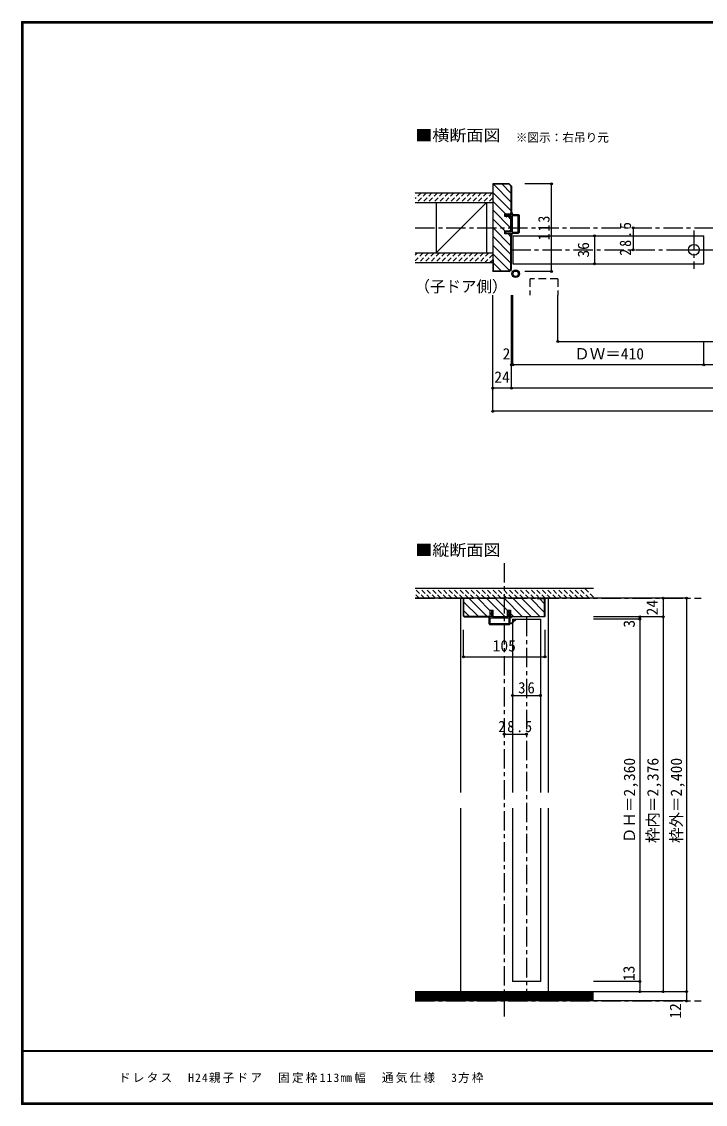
# Model space of a CAD drawing. Units: millimetres at full size, sheet at 1:5. Extents: x -973 to 977, y -718 to 696.
# Drawn here: x -973 to -92, y -701 to 696 of the extents above; entities that cross this region are included whole.
import ezdxf
from ezdxf.enums import TextEntityAlignment as Align

# ---------------------------------------------------------------- set-up
doc = ezdxf.new("R2010")
doc.units = ezdxf.units.MM
doc.header["$LTSCALE"] = 5
doc.header["$PDMODE"] = 32
doc.header["$PDSIZE"] = 2.5
for name, pattern in [('CHAIN1', [8, 5, -1, 1, -1]), ('DASHED1', [1.8, 1.2, -0.6]), ('DASHED2', [3, 2, -1])]:
    doc.linetypes.add(name, pattern=pattern)
for name, color, linetype in [('0-0_補助線', 7, 'Continuous'), ('0-1_通り芯', 4, 'CHAIN1'), ('0-2_柱', 3, 'Continuous'), ('0-3_仕上げ', 2, 'Continuous'), ('0-4_枠', 3, 'Continuous'), ('0-6_扉', 6, 'Continuous'), ('0-7_金物', 7, 'Continuous'), ('0-A_文字', 7, 'Continuous'), ('0-B_寸法', 4, 'Continuous'), ('0-C_ハッチ', 4, 'DASHED1'), ('F-1_枠', 6, 'Continuous'), ('F-A_文字', 7, 'Continuous')]:
    doc.layers.add(name, color=color, linetype=linetype)
doc.styles.add('ＭＳ ゴシック', font='')
doc.styles.get('ＭＳ ゴシック').set_extended_font_data('MS Gothic')

# ---------------------------------------------------------------- blocks, each defined once
blk = doc.blocks.new('01(1)')
at = {"layer": '0-0_補助線'}
for p, q in [((-14.5, 0.346), (-14.5, -0.449)), ((-14.3, 0.346), (-14.3, -0.449)), ((-12.045, -0.049), (-14.178, 0.444)), ((-12, 0.146), (-14.133, 0.639)), ((-11.475, 5.146), (-12.298, 4.504)), ((-12.175, 4.146), (-11.475, 4.146)), ((-12.045, -0.049), (-11.993, 0.145)), ((-11.475, 0.146), (-12, 0.146)), ((-11.475, 7.146), (-11.475, 5.146)), ((-11.475, 4.146), (-11.475, 0.146)), ((-10.68, 7.55), (-9.257, 6.508)), ((-9.375, 6.146), (-10.075, 6.146)), ((-10.075, 3.146), (-10.075, 6.146)), ((-10.075, 3.146), (-9.252, 2.504)), ((-9.375, 2.146), (-10.075, 2.146)), ((-10.075, 0.146), (-10.075, 2.146)), ((-10.075, 0.146), (10.075, 0.146)), ((10.075, 3.146), (9.252, 2.504)), ((10.68, 7.55), (9.257, 6.508)), ((9.375, 6.146), (10.075, 6.146)), ((9.375, 2.146), (10.075, 2.146)), ((10.075, 3.146), (10.075, 6.146)), ((10.075, 0.146), (10.075, 2.146)), ((11.475, 7.146), (11.475, 5.146)), ((11.475, 5.146), (12.298, 4.504)), ((12.175, 4.146), (11.475, 4.146)), ((11.475, 4.146), (11.475, 0.146)), ((11.475, 0.146), (12, 0.146)), ((12.045, -0.049), (11.993, 0.145)), ((12, 0.146), (14.133, 0.639)), ((12.045, -0.049), (14.178, 0.444)), ((14.3, 0.346), (14.3, -0.449)), ((14.5, 0.346), (14.5, -0.449)), ((-14.265, -0.741), (-12.235, -1.196)), ((-14.222, -0.546), (-12.191, -1.001)), ((-12, -1.488), (-12, -8.854)), ((-11.8, -1.488), (-11.8, -8.854)), ((-11, -9.654), (11, -9.654)), ((11, -9.854), (-11, -9.854)), ((-10.6, -1.554), (-10.6, -8.154)), ((-10.3, -1.254), (10.3, -1.254)), ((-10.3, -8.454), (10.3, -8.454)), ((10.6, -1.554), (10.6, -8.154)), ((11.8, -1.488), (11.8, -8.854)), ((12, -1.488), (12, -8.854)), ((14.222, -0.546), (12.191, -1.001)), ((14.265, -0.741), (12.235, -1.196))]:
    blk.add_line(p, q, dxfattribs=at)
for centre, radius, start, end in [((-14.2, 0.346), 0.3, 77.00048, 180), ((-14.2, 0.346), 0.1, 77.00048, 180), ((-12.175, 4.346), 0.2, 127.96957, 270), ((-10.975, 7.146), 0.5, 53.78053, 180), ((-9.375, 6.346), 0.2, 270, 53.78053), ((-9.375, 2.346), 0.2, 270, 52.03043), ((9.375, 6.346), 0.2, 126.21947, 270), ((9.375, 2.346), 0.2, 127.96957, 270), ((10.975, 7.146), 0.5, 0, 126.21947), ((12.175, 4.346), 0.2, 270, 52.03043), ((14.2, 0.346), 0.3, 0, 102.99952), ((14.2, 0.346), 0.1, 0, 102.99952), ((-14.2, -0.449), 0.3, 180, 257.3929), ((-14.2, -0.449), 0.1, 180, 257.3929), ((-12.3, -1.488), 0.3, 0, 76.0718), ((-12.3, -1.488), 0.5, 0, 76.0718), ((-11, -8.854), 1, 180, 270), ((-11, -8.854), 0.8, 180, 270), ((-10.3, -1.554), 0.3, 90, 180), ((-10.3, -8.154), 0.3, 180, 270), ((10.3, -1.554), 0.3, 0, 90), ((10.3, -8.154), 0.3, 270, 0), ((11, -8.854), 1, 270, 0), ((11, -8.854), 0.8, 270, 0), ((12.3, -1.488), 0.5, 103.9282, 180), ((12.3, -1.488), 0.3, 103.9282, 180), ((14.2, -0.449), 0.1, 282.6071, 0), ((14.2, -0.449), 0.3, 282.6071, 0)]:
    blk.add_arc(centre, radius, start, end, dxfattribs=at)
blk = doc.blocks.new('2')
at = {"layer": '0-0_補助線'}
for p, q in [((-9.846, -9.622), (-9.846, 15.078)), ((-8.846, 16.078), (0.354, 16.078)), ((-8.846, 15.878), (0.637, 15.878)), ((-8.446, 14.378), (-8.446, -8.922)), ((-8.146, 14.678), (-1.546, 14.678)), ((-1.246, 14.378), (-1.246, -8.922)), ((0.154, 11.653), (2.154, 11.653)), ((0.154, 11.653), (0.154, -8.497)), ((2.154, 10.953), (2.154, 11.653)), ((3.154, 11.653), (2.512, 10.83)), ((3.154, 11.653), (6.154, 11.653)), ((4.154, 13.753), (4.154, 13.053)), ((5.154, 13.053), (4.512, 13.876)), ((7.154, 13.053), (5.154, 13.053)), ((6.154, 10.953), (6.154, 11.653)), ((7.558, 12.258), (6.516, 10.835)), ((-1.48, -10.622), (-8.846, -10.622)), ((-1.546, -9.222), (-8.146, -9.222)), ((-1.189, -10.85), (-0.732, -12.694)), ((0.354, -12.922), (-0.441, -12.922)), ((0.154, -8.497), (2.154, -8.497)), ((4.154, -9.897), (0.154, -9.897)), ((0.154, -9.897), (0.154, -10.622)), ((0.154, -10.622), (0.645, -12.548)), ((2.154, -7.797), (2.154, -8.497)), ((3.154, -8.497), (2.512, -7.674)), ((3.154, -8.497), (6.154, -8.497)), ((4.154, -10.597), (4.154, -9.897)), ((5.154, -9.897), (4.512, -10.72)), ((7.154, -9.897), (5.154, -9.897)), ((6.154, -7.797), (6.154, -8.497)), ((7.558, -9.101), (6.516, -7.679))]:
    blk.add_line(p, q, dxfattribs=at)
for points in [[(-9.646, 15.078), (-9.646, -9.622), (-9.846, -9.622)], [(4.154, 13.053), (0.154, 13.053), (0.649, 15.723)]]:
    blk.add_lwpolyline(points, dxfattribs=at)
for centre, radius, start, end in [((-8.846, 15.078), 1, 90, 180), ((-8.846, 15.078), 0.8, 90, 180), ((-8.146, 14.378), 0.3, 90, 180), ((-1.546, 14.378), 0.3, 0, 90), ((0.354, 15.778), 0.3, 349.49875, 90), ((2.354, 10.953), 0.2, 180, 322.03043), ((4.354, 13.753), 0.2, 37.96957, 180), ((6.354, 10.953), 0.2, 180, 323.78053), ((7.154, 12.553), 0.5, 323.78053, 90), ((-8.846, -9.622), 1, 180, 270), ((-2.846, -10.72), 6, 179.06153, 259.29815), ((-8.146, -8.922), 0.3, 180, 270), ((-2.846, -10.72), 5.3, 178.93757, 259.29815), ((-1.546, -8.922), 0.3, 270, 0), ((-1.48, -10.922), 0.3, 13.9282, 90), ((-0.441, -12.622), 0.3, 193.9282, 270), ((0.354, -12.622), 0.3, 270, 14.29438), ((2.354, -7.797), 0.2, 37.96957, 180), ((4.354, -10.597), 0.2, 180, 322.03043), ((6.354, -7.797), 0.2, 36.21947, 180), ((7.154, -9.397), 0.5, 270, 36.21947), ((-3.896, -16.272), 0.35, 259.29815, 79.29815)]:
    blk.add_arc(centre, radius, start, end, dxfattribs=at)
blk.add_point((-3.896, -16.622), dxfattribs=at)

msp = doc.modelspace()

# ---------------------------------------------------------------- linework, layer by layer
at = {"layer": '0-1_通り芯'}
for p, q in [((-465.847, 430), (469.153, 430)), ((-341.847, 401.5), (345.153, 401.5)), ((-350.99, -2.5), (-350.99, -590.892)), ((-465.847, -48), (-97.133, -48)), ((-322.49, -72), (-322.49, -555.5)), ((-465.847, -567.5), (-97.133, -567.5))]:
    msp.add_line(p, q, dxfattribs=at)
at = {"layer": '0-1_通り芯', "color": 7}
for p, q in [((-106.384, 426.296), (-106.384, 377.063)), ((-126.919, 401.5), (-85.133, 401.5))]:
    msp.add_line(p, q, dxfattribs=at)
at = {"layer": '0-1_通り芯', "color": 7, "linetype": 'Continuous'}
msp.add_circle((-106.384, 401.5), 7, dxfattribs=at)
at = {"layer": '0-2_柱'}
for p, q in [((-438.847, 462.5), (-438.847, 397.5)), ((-373.847, 462.5), (-373.847, 397.5))]:
    msp.add_line(p, q, dxfattribs=at)
at = {"layer": '0-2_柱', "color": 7}
msp.add_line((-438.847, 397.5), (-373.847, 462.5), dxfattribs=at)
at = {"layer": '0-3_仕上げ'}
for p, q in [((-465.847, 475), (-365.847, 475)), ((-465.847, 462.5), (-365.847, 462.5)), ((-465.847, 397.5), (-365.847, 397.5)), ((-465.847, 385), (-365.847, 385)), ((-236.133, -555.5), (-465.847, -555.5)), ((-236.133, -567.5), (-465.847, -567.5))]:
    msp.add_line(p, q, dxfattribs=at)
at = {"layer": '0-3_仕上げ', "color": 7}
for p, q in [((-236.133, -557), (-465.847, -557)), ((-236.133, -558.5), (-465.847, -558.5)), ((-236.133, -560), (-465.847, -560)), ((-236.133, -561.5), (-465.847, -561.5)), ((-236.133, -563), (-465.847, -563)), ((-236.133, -564.5), (-465.847, -564.5)), ((-236.133, -566), (-465.847, -566))]:
    msp.add_line(p, q, dxfattribs=at)
at = {"layer": '0-4_枠'}
for p, q in [((-365.847, 486.5), (-365.847, 373.5)), ((-344.675, 486.5), (-365.847, 486.5)), ((-365.347, 471.5), (-365.347, 486)), ((-344.883, 486), (-365.347, 486)), ((-344.883, 486), (-342.347, 483.464)), ((-344.675, 486.5), (-341.847, 483.672)), ((-342.347, 483.464), (-342.347, 448)), ((-341.847, 483.672), (-341.847, 448)), ((-365.347, 471.5), (-365.847, 471.5)), ((-341.847, 444.3), (-350.347, 444.3)), ((-342.347, 425.7), (-342.347, 444.3)), ((-341.847, 425.7), (-341.847, 444.3)), ((-350.347, 422), (-350.347, 425.7)), ((-341.847, 425.7), (-350.347, 425.7)), ((-341.847, 422), (-350.347, 422)), ((-342.347, 376.536), (-342.347, 422)), ((-341.847, 376.328), (-341.847, 422)), ((-365.347, 388.5), (-365.847, 388.5)), ((-365.347, 388.5), (-365.347, 374)), ((-344.675, 373.5), (-365.847, 373.5)), ((-344.882, 374), (-365.347, 374)), ((-344.882, 374), (-342.347, 376.536)), ((-344.675, 373.5), (-341.847, 376.328)), ((-298.49, -48), (-403.49, -48)), ((-402.99, -71.086), (-402.99, -48.5)), ((-393.49, -48.5), (-402.99, -48.5)), ((-393.49, -48), (-393.49, -48.5)), ((-308.49, -48.5), (-308.49, -48)), ((-308.49, -48.5), (-298.99, -48.5)), ((-298.99, -71.086), (-298.99, -48.5)), ((-368.99, -63.5), (-365.29, -63.5)), ((-368.99, -72), (-368.99, -63.5)), ((-365.29, -72), (-365.29, -63.5)), ((-346.69, -72), (-346.69, -63.5)), ((-402.575, -71.5), (-402.99, -71.086)), ((-402.783, -72), (-368.99, -72)), ((-368.99, -71.5), (-402.575, -71.5)), ((-365.29, -71.5), (-346.69, -71.5)), ((-365.29, -72), (-346.69, -72)), ((-342.99, -71.5), (-299.404, -71.5)), ((-299.197, -72), (-342.99, -72)), ((-299.404, -71.5), (-298.99, -71.086))]:
    msp.add_line(p, q, dxfattribs=at)
at = {"layer": '0-4_枠', "color": 4}
for p, q in [((-403.49, -48), (-407.49, -48)), ((-403.49, -48), (-407.49, -48)), ((-407.49, -48), (-407.49, -298.75)), ((-298.49, -48), (-294.49, -48)), ((-294.49, -48), (-294.49, -298.75)), ((-407.49, -318.75), (-407.49, -555.5)), ((-294.49, -318.75), (-294.49, -555.5))]:
    msp.add_line(p, q, dxfattribs=at)
at = {"layer": '0-4_枠'}
for points in [[(-350.347, 444.3), (-350.347, 448), (-341.847, 448)], [(-402.783, -72), (-403.49, -71.293), (-403.49, -48)], [(-299.197, -72), (-298.49, -71.293), (-298.49, -48)], [(-346.69, -63.5), (-342.99, -63.5), (-342.99, -72)]]:
    msp.add_lwpolyline(points, dxfattribs=at)
at = {"layer": '0-6_扉'}
for p, q in [((-339.847, 419.5), (-339.847, 383.5)), ((-339.847, 419.5), (-93.884, 419.5)), ((-93.884, 383.5), (-93.884, 419.5)), ((-339.847, 383.5), (-93.884, 383.5)), ((-340.49, -75), (-304.49, -75)), ((-340.49, -75), (-340.49, -298.75)), ((-304.49, -75), (-304.49, -298.75)), ((-340.49, -318.75), (-340.49, -542.5)), ((-304.49, -318.75), (-304.49, -542.5)), ((-304.49, -542.5), (-340.49, -542.5))]:
    msp.add_line(p, q, dxfattribs=at)
at = {"layer": '0-6_扉', "linetype": 'DASHED2'}
for p, q in [((-317.852, 363.881), (-317.852, 343.157)), ((-281.852, 363.881), (-317.699, 363.881)), ((-281.852, 363.881), (-281.852, 343.157))]:
    msp.add_line(p, q, dxfattribs=at)
at = {"layer": '0-7_金物'}
for radius in [5, 3.5]:
    msp.add_circle((-336.383, 370.63), radius, dxfattribs=at)
at = {"layer": '0-B_寸法'}
for p, q in [((-289.925, 486.5), (-324.447, 486.5)), ((-289.925, 373.5), (-289.925, 486.5)), ((-234.837, 419.5), (-234.837, 383.5)), ((-184.837, 430), (-184.837, 401.5)), ((-289.925, 373.5), (-324.447, 373.5)), ((-365.847, 193.157), (-365.847, 343.157)), ((-341.847, 223.157), (-341.847, 343.157)), ((-339.847, 253.157), (-339.847, 343.157)), ((-281.852, 283.157), (-281.852, 343.157)), ((-281.852, 283.157), (285.158, 283.157)), ((-93.731, 253.157), (-93.731, 283.157)), ((345.153, 253.157), (-341.847, 253.157)), ((369.153, 223.157), (-365.847, 223.157)), ((369.153, 193.157), (-365.847, 193.157)), ((-116.133, -48), (-236.133, -48)), ((-146.133, -48), (-146.133, -555.5)), ((-116.133, -48), (-116.133, -567.5)), ((-146.133, -72), (-236.133, -72)), ((-176.133, -75), (-236.133, -75)), ((-176.133, -72), (-176.133, -555.5)), ((-403.49, -123.422), (-403.49, -88.9)), ((-340.49, -173.422), (-304.49, -173.422)), ((-350.99, -223.422), (-322.49, -223.422)), ((-176.133, -542.5), (-236.133, -542.5)), ((-116.133, -555.5), (-236.133, -555.5)), ((-116.133, -567.5), (-236.133, -567.5))]:
    msp.add_line(p, q, dxfattribs=at)
at = {"layer": '0-B_寸法', "color": 2}
for p, q in [((-236.133, -35.5), (-465.847, -35.5)), ((-236.133, -48), (-465.847, -48))]:
    msp.add_line(p, q, dxfattribs=at)
at = {"layer": '0-B_寸法', "linetype": 'DASHED1'}
for p, q in [((-453.875, -48), (-465.847, -36.028)), ((-446.804, -48), (-459.304, -35.5)), ((-439.732, -48), (-452.232, -35.5)), ((-432.661, -48), (-445.161, -35.5)), ((-425.59, -48), (-438.09, -35.5)), ((-418.519, -48), (-431.019, -35.5)), ((-411.448, -48), (-423.948, -35.5)), ((-404.377, -48), (-416.877, -35.5)), ((-397.306, -48), (-409.806, -35.5)), ((-390.235, -48), (-402.735, -35.5)), ((-383.164, -48), (-395.664, -35.5)), ((-376.093, -48), (-388.593, -35.5)), ((-369.022, -48), (-381.522, -35.5)), ((-361.951, -48), (-374.451, -35.5)), ((-354.88, -48), (-367.38, -35.5)), ((-347.809, -48), (-360.309, -35.5)), ((-340.738, -48), (-353.238, -35.5)), ((-333.666, -48), (-346.166, -35.5)), ((-326.595, -48), (-339.095, -35.5)), ((-319.524, -48), (-332.024, -35.5)), ((-312.453, -48), (-324.953, -35.5)), ((-305.382, -48), (-317.882, -35.5)), ((-298.311, -48), (-310.811, -35.5)), ((-291.24, -48), (-303.74, -35.5)), ((-284.169, -48), (-296.669, -35.5)), ((-277.098, -48), (-289.598, -35.5)), ((-270.027, -48), (-282.527, -35.5)), ((-262.956, -48), (-275.456, -35.5)), ((-255.885, -48), (-268.385, -35.5)), ((-248.814, -48), (-261.314, -35.5)), ((-241.743, -48), (-254.243, -35.5)), ((-236.133, -46.539), (-247.172, -35.5)), ((-460.946, -48), (-465.847, -43.099))]:
    msp.add_line(p, q, dxfattribs=at)
at = {"layer": '0-B_寸法'}
msp.add_lwpolyline([(-403.49, -123.422), (-298.49, -123.422), (-298.49, -88.9)], dxfattribs=at)
at = {"layer": '0-B_寸法', "color": 7}
for p in [(-289.925, 486.5), (-234.837, 419.5), (-184.837, 430), (-184.837, 401.5), (-234.837, 383.5), (-289.925, 373.5), (-281.852, 283.157), (-341.847, 253.157), (-339.847, 253.157), (-93.731, 253.157), (-365.847, 223.157), (-341.847, 223.157), (-365.847, 193.157), (-146.133, -48), (-116.133, -48), (-176.133, -72), (-176.133, -75), (-146.133, -72), (-403.49, -123.422), (-298.49, -123.422), (-340.49, -173.422), (-304.49, -173.422), (-350.99, -223.422), (-322.49, -223.422), (-176.133, -542.5), (-176.133, -555.5), (-146.133, -555.5), (-116.133, -555.5), (-116.133, -567.5)]:
    msp.add_point(p, dxfattribs=at)
at = {"layer": '0-C_ハッチ'}
for p, q in [((-465.449, 475), (-465.847, 474.602)), ((-458.378, 475), (-465.847, 467.531)), ((-451.307, 475), (-463.807, 462.5)), ((-444.236, 475), (-456.736, 462.5)), ((-437.165, 475), (-449.665, 462.5)), ((-430.094, 475), (-442.594, 462.5)), ((-423.023, 475), (-435.523, 462.5)), ((-415.952, 475), (-428.452, 462.5)), ((-408.881, 475), (-421.381, 462.5)), ((-401.81, 475), (-414.31, 462.5)), ((-394.739, 475), (-407.239, 462.5)), ((-387.668, 475), (-400.168, 462.5)), ((-380.596, 475), (-393.096, 462.5)), ((-373.525, 475), (-386.025, 462.5)), ((-366.454, 475), (-378.954, 462.5)), ((-365.847, 468.536), (-371.883, 462.5)), ((-462.741, 397.5), (-465.847, 394.394)), ((-455.67, 397.5), (-465.847, 387.323)), ((-448.599, 397.5), (-461.099, 385)), ((-441.528, 397.5), (-454.028, 385)), ((-434.457, 397.5), (-446.957, 385)), ((-427.386, 397.5), (-439.886, 385)), ((-420.315, 397.5), (-432.815, 385)), ((-413.244, 397.5), (-425.744, 385)), ((-406.173, 397.5), (-418.673, 385)), ((-399.101, 397.5), (-411.601, 385)), ((-392.03, 397.5), (-404.53, 385)), ((-384.959, 397.5), (-397.459, 385)), ((-377.888, 397.5), (-390.388, 385)), ((-370.817, 397.5), (-383.317, 385)), ((-365.847, 395.399), (-376.246, 385)), ((-365.847, 388.328), (-369.175, 385))]:
    msp.add_line(p, q, dxfattribs=at)
at = {"layer": '0-C_ハッチ', "linetype": 'Continuous'}
for p, q in [((-365.347, 475.098), (-342.347, 452.098)), ((-342.347, 463.412), (-364.935, 486)), ((-353.622, 486), (-342.347, 474.725)), ((-365.847, 464.284), (-349.563, 448)), ((-365.847, 452.97), (-342.347, 429.47)), ((-365.847, 441.657), (-349.89, 425.7)), ((-345.863, 444.3), (-342.347, 440.784)), ((-365.847, 430.343), (-342.347, 406.843)), ((-365.847, 419.029), (-342.347, 395.529)), ((-346.19, 422), (-342.347, 418.157)), ((-365.847, 407.716), (-342.347, 384.216)), ((-365.847, 396.402), (-344.164, 374.719)), ((-365.347, 384.588), (-354.759, 374)), ((-402.99, -52.912), (-384.401, -71.5)), ((-396.088, -48.5), (-373.088, -71.5)), ((-385.274, -48), (-368.99, -64.284)), ((-373.96, -48), (-350.46, -71.5)), ((-362.647, -48), (-346.69, -63.957)), ((-351.332, -48), (-327.833, -71.5)), ((-340.019, -48), (-316.519, -71.5)), ((-328.705, -48), (-305.205, -71.5)), ((-317.392, -48), (-298.99, -66.402)), ((-305.578, -48.5), (-298.99, -55.088)), ((-402.99, -64.225), (-395.715, -71.5)), ((-342.99, -67.657), (-339.147, -71.5))]:
    msp.add_line(p, q, dxfattribs=at)
at = {"layer": 'F-1_枠'}
for p, q in [((-973.347, 695.833), (-973.347, -700.833)), ((-973.347, 695.833), (976.653, 695.833)), ((-973.347, 695), (976.653, 695)), ((-973.347, 694.167), (976.653, 694.167)), ((-972.514, 695.833), (-972.514, -700.833)), ((-971.68, 695.833), (-971.68, -700.833)), ((976.653, -631.667), (-973.347, -631.667)), ((976.653, -632.5), (-973.347, -632.5)), ((976.653, -699.167), (-973.347, -699.167)), ((976.653, -700), (-973.347, -700)), ((976.653, -700.833), (-973.347, -700.833))]:
    msp.add_line(p, q, dxfattribs=at)

# ---------------------------------------------------------------- block references
at = {"layer": '0-0_補助線', "rotation": 90}
msp.add_blockref('2', (-354.412, -72.154), dxfattribs=at)
at = {"layer": '0-7_金物', "rotation": 90}
msp.add_blockref('01(1)', (-341.701, 435), dxfattribs=at)

# ---------------------------------------------------------------- texts
at = {"layer": '0-A_文字', "style": 'ＭＳ ゴシック', "width": 1.1}
for s, p in [('■横断面図', (-465.847, 537.5)), ('■縦断面図', (-465.847, 2.5))]:
    msp.add_text(s, height=14.66, dxfattribs=at).set_placement(p, align=Align.BOTTOM_LEFT)
at = {"layer": '0-A_文字', "style": 'ＭＳ ゴシック'}
for s, height, p in [('※図示：右吊り元', 11, (-336.122, 537.5)), ('（子ドア側）', 14.66, (-466.847, 342.5))]:
    msp.add_text(s, height=height, dxfattribs=at).set_placement(p, align=Align.BOTTOM_LEFT)
at = {"layer": '0-B_寸法', "color": 7, "style": 'ＭＳ ゴシック'}
for s, p in [('36', (-237.337, 391.5)), ('24', (-148.633, -70)), ('3', (-178.296, -85.885)), ('ＤＨ＝2,360', (-177.976, -363.75)), ('枠内＝2,376', (-147.756, -363.75)), ('枠外＝2,400', (-117.476, -363.75)), ('13', (-178.633, -541.875)), ('12', (-118.633, -590.279))]:
    msp.add_text(s, height=14.66, rotation=90, dxfattribs=at).set_placement(p, align=Align.BOTTOM_LEFT)
for s, p in [('2', (-353.169, 255.657)), ('ＤＷ＝410', (-260.712, 255.657)), ('24', (-363.847, 225.657)), ('105', (-365.99, -120.922))]:
    msp.add_text(s, height=14.66, dxfattribs=at).set_placement(p, align=Align.BOTTOM_LEFT)
at = {"layer": '0-B_寸法', "color": 7, "char_height": 14.66, "attachment_point": 7, "rotation": 90, "style": 'ＭＳ ゴシック'}
for s, insert in [('\\T1.27;\\W0.9;113', (-292.425, 413.75)), ('\\T1.28;\\W0.9;28.5', (-187.337, 393.875))]:
    msp.add_mtext(s, dxfattribs=dict(at, insert=insert))
at = {"layer": '0-B_寸法', "color": 7, "char_height": 14.66, "attachment_point": 7, "style": 'ＭＳ ゴシック'}
for s, insert in [('\\T1.27;\\W0.95;36', (-333.115, -170.922)), ('\\T1.28;\\W0.9;28.5', (-358.615, -220.922))]:
    msp.add_mtext(s, dxfattribs=dict(at, insert=insert))
at = {"layer": 'F-A_文字', "insert": (-847.938, -673.333), "char_height": 11, "attachment_point": 7, "style": 'ＭＳ ゴシック'}
msp.add_mtext('\\T1.19;ドレタス\u3000H24親子ドア\u3000固定枠113㎜幅\u3000通気仕様\u30003方枠', dxfattribs=at)

doc.saveas('drawing.dxf')
